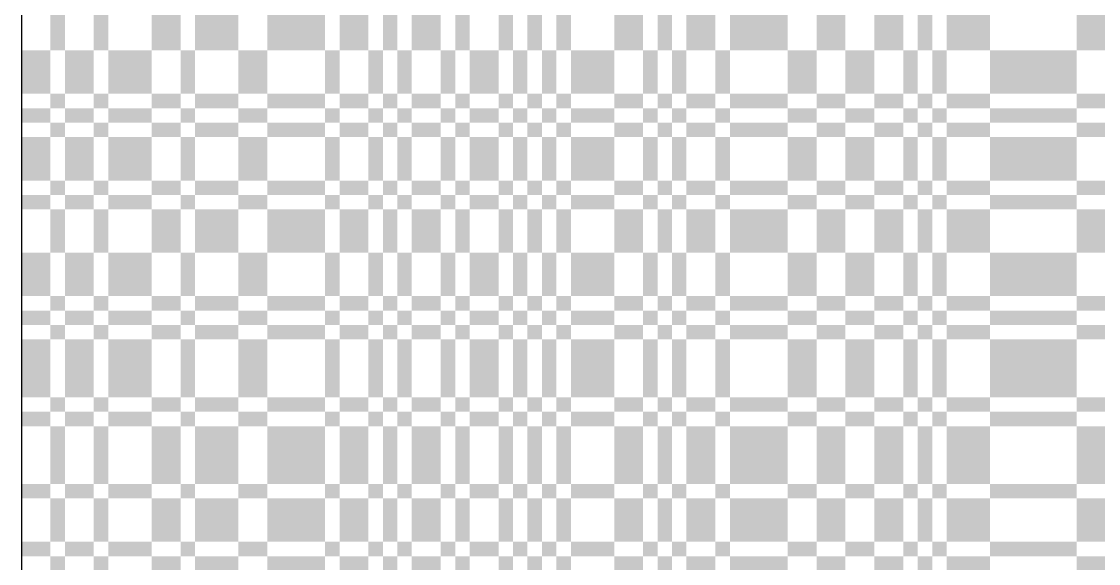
# Model space of a CAD drawing. Extents: x 0 to 200, y 0 to 200.
# Drawn here: x 20 to 49.8, y 35 to 50 of the extents above; entities that cross this region are included whole.
import ezdxf

# ---------------------------------------------------------------- set-up
doc = ezdxf.new("R2010")
doc.units = 0

msp = doc.modelspace()

# ---------------------------------------------------------------- linework, layer by layer
at = {"layer": 'CHROME'}
for points in [[(20.8, 49.2), (21.2, 49.2), (20.8, 50.8), (21.2, 50.8)], [(22, 49.2), (22.4, 49.2), (22, 50.8), (22.4, 50.8)], [(23.6, 49.2), (24.4, 49.2), (23.6, 50.8), (24.4, 50.8)], [(24.8, 49.2), (26, 49.2), (24.8, 50.8), (26, 50.8)], [(26.8, 49.2), (28.4, 49.2), (26.8, 50.8), (28.4, 50.8)], [(28.8, 49.2), (29.6, 49.2), (28.8, 50.8), (29.6, 50.8)], [(30, 49.2), (30.4, 49.2), (30, 50.8), (30.4, 50.8)], [(30.8, 49.2), (31.6, 49.2), (30.8, 50.8), (31.6, 50.8)], [(32, 49.2), (32.4, 49.2), (32, 50.8), (32.4, 50.8)], [(33.2, 49.2), (33.6, 49.2), (33.2, 50.8), (33.6, 50.8)], [(34, 49.2), (34.4, 49.2), (34, 50.8), (34.4, 50.8)], [(34.8, 49.2), (35.2, 49.2), (34.8, 50.8), (35.2, 50.8)], [(36.4, 49.2), (37.2, 49.2), (36.4, 50.8), (37.2, 50.8)], [(37.6, 49.2), (38, 49.2), (37.6, 50.8), (38, 50.8)], [(38.4, 49.2), (39.2, 49.2), (38.4, 50.8), (39.2, 50.8)], [(39.6, 49.2), (41.2, 49.2), (39.6, 50.8), (41.2, 50.8)], [(42, 49.2), (42.8, 49.2), (42, 50.8), (42.8, 50.8)], [(43.6, 49.2), (44.4, 49.2), (43.6, 50.8), (44.4, 50.8)], [(44.8, 49.2), (45.2, 49.2), (44.8, 50.8), (45.2, 50.8)], [(45.6, 49.2), (46.8, 49.2), (45.6, 50.8), (46.8, 50.8)], [(49.2, 49.2), (50.4, 49.2), (49.2, 50.8), (50.4, 50.8)], [(20, 48), (20.8, 48), (20, 49.2), (20.8, 49.2)], [(21.2, 48), (22, 48), (21.2, 49.2), (22, 49.2)], [(22.4, 48), (23.6, 48), (22.4, 49.2), (23.6, 49.2)], [(24.4, 48), (24.8, 48), (24.4, 49.2), (24.8, 49.2)], [(26, 48), (26.8, 48), (26, 49.2), (26.8, 49.2)], [(28.4, 48), (28.8, 48), (28.4, 49.2), (28.8, 49.2)], [(29.6, 48), (30, 48), (29.6, 49.2), (30, 49.2)], [(30.4, 48), (30.8, 48), (30.4, 49.2), (30.8, 49.2)], [(31.6, 48), (32, 48), (31.6, 49.2), (32, 49.2)], [(32.4, 48), (33.2, 48), (32.4, 49.2), (33.2, 49.2)], [(33.6, 48), (34, 48), (33.6, 49.2), (34, 49.2)], [(34.4, 48), (34.8, 48), (34.4, 49.2), (34.8, 49.2)], [(35.2, 48), (36.4, 48), (35.2, 49.2), (36.4, 49.2)], [(37.2, 48), (37.6, 48), (37.2, 49.2), (37.6, 49.2)], [(38, 48), (38.4, 48), (38, 49.2), (38.4, 49.2)], [(39.2, 48), (39.6, 48), (39.2, 49.2), (39.6, 49.2)], [(41.2, 48), (42, 48), (41.2, 49.2), (42, 49.2)], [(42.8, 48), (43.6, 48), (42.8, 49.2), (43.6, 49.2)], [(44.4, 48), (44.8, 48), (44.4, 49.2), (44.8, 49.2)], [(45.2, 48), (45.6, 48), (45.2, 49.2), (45.6, 49.2)], [(46.8, 48), (49.2, 48), (46.8, 49.2), (49.2, 49.2)], [(20.8, 47.6), (21.2, 47.6), (20.8, 48), (21.2, 48)], [(22, 47.6), (22.4, 47.6), (22, 48), (22.4, 48)], [(23.6, 47.6), (24.4, 47.6), (23.6, 48), (24.4, 48)], [(24.8, 47.6), (26, 47.6), (24.8, 48), (26, 48)], [(26.8, 47.6), (28.4, 47.6), (26.8, 48), (28.4, 48)], [(28.8, 47.6), (29.6, 47.6), (28.8, 48), (29.6, 48)], [(30, 47.6), (30.4, 47.6), (30, 48), (30.4, 48)], [(30.8, 47.6), (31.6, 47.6), (30.8, 48), (31.6, 48)], [(32, 47.6), (32.4, 47.6), (32, 48), (32.4, 48)], [(33.2, 47.6), (33.6, 47.6), (33.2, 48), (33.6, 48)], [(34, 47.6), (34.4, 47.6), (34, 48), (34.4, 48)], [(34.8, 47.6), (35.2, 47.6), (34.8, 48), (35.2, 48)], [(36.4, 47.6), (37.2, 47.6), (36.4, 48), (37.2, 48)], [(37.6, 47.6), (38, 47.6), (37.6, 48), (38, 48)], [(38.4, 47.6), (39.2, 47.6), (38.4, 48), (39.2, 48)], [(39.6, 47.6), (41.2, 47.6), (39.6, 48), (41.2, 48)], [(42, 47.6), (42.8, 47.6), (42, 48), (42.8, 48)], [(43.6, 47.6), (44.4, 47.6), (43.6, 48), (44.4, 48)], [(44.8, 47.6), (45.2, 47.6), (44.8, 48), (45.2, 48)], [(45.6, 47.6), (46.8, 47.6), (45.6, 48), (46.8, 48)], [(49.2, 47.6), (50.4, 47.6), (49.2, 48), (50.4, 48)], [(20, 47.2), (20.8, 47.2), (20, 47.6), (20.8, 47.6)], [(21.2, 47.2), (22, 47.2), (21.2, 47.6), (22, 47.6)], [(22.4, 47.2), (23.6, 47.2), (22.4, 47.6), (23.6, 47.6)], [(24.4, 47.2), (24.8, 47.2), (24.4, 47.6), (24.8, 47.6)], [(26, 47.2), (26.8, 47.2), (26, 47.6), (26.8, 47.6)], [(28.4, 47.2), (28.8, 47.2), (28.4, 47.6), (28.8, 47.6)], [(29.6, 47.2), (30, 47.2), (29.6, 47.6), (30, 47.6)], [(30.4, 47.2), (30.8, 47.2), (30.4, 47.6), (30.8, 47.6)], [(31.6, 47.2), (32, 47.2), (31.6, 47.6), (32, 47.6)], [(32.4, 47.2), (33.2, 47.2), (32.4, 47.6), (33.2, 47.6)], [(33.6, 47.2), (34, 47.2), (33.6, 47.6), (34, 47.6)], [(34.4, 47.2), (34.8, 47.2), (34.4, 47.6), (34.8, 47.6)], [(35.2, 47.2), (36.4, 47.2), (35.2, 47.6), (36.4, 47.6)], [(37.2, 47.2), (37.6, 47.2), (37.2, 47.6), (37.6, 47.6)], [(38, 47.2), (38.4, 47.2), (38, 47.6), (38.4, 47.6)], [(39.2, 47.2), (39.6, 47.2), (39.2, 47.6), (39.6, 47.6)], [(41.2, 47.2), (42, 47.2), (41.2, 47.6), (42, 47.6)], [(42.8, 47.2), (43.6, 47.2), (42.8, 47.6), (43.6, 47.6)], [(44.4, 47.2), (44.8, 47.2), (44.4, 47.6), (44.8, 47.6)], [(45.2, 47.2), (45.6, 47.2), (45.2, 47.6), (45.6, 47.6)], [(46.8, 47.2), (49.2, 47.2), (46.8, 47.6), (49.2, 47.6)], [(20.8, 46.8), (21.2, 46.8), (20.8, 47.2), (21.2, 47.2)], [(22, 46.8), (22.4, 46.8), (22, 47.2), (22.4, 47.2)], [(23.6, 46.8), (24.4, 46.8), (23.6, 47.2), (24.4, 47.2)], [(24.8, 46.8), (26, 46.8), (24.8, 47.2), (26, 47.2)], [(26.8, 46.8), (28.4, 46.8), (26.8, 47.2), (28.4, 47.2)], [(28.8, 46.8), (29.6, 46.8), (28.8, 47.2), (29.6, 47.2)], [(30, 46.8), (30.4, 46.8), (30, 47.2), (30.4, 47.2)], [(30.8, 46.8), (31.6, 46.8), (30.8, 47.2), (31.6, 47.2)], [(32, 46.8), (32.4, 46.8), (32, 47.2), (32.4, 47.2)], [(33.2, 46.8), (33.6, 46.8), (33.2, 47.2), (33.6, 47.2)], [(34, 46.8), (34.4, 46.8), (34, 47.2), (34.4, 47.2)], [(34.8, 46.8), (35.2, 46.8), (34.8, 47.2), (35.2, 47.2)], [(36.4, 46.8), (37.2, 46.8), (36.4, 47.2), (37.2, 47.2)], [(37.6, 46.8), (38, 46.8), (37.6, 47.2), (38, 47.2)], [(38.4, 46.8), (39.2, 46.8), (38.4, 47.2), (39.2, 47.2)], [(39.6, 46.8), (41.2, 46.8), (39.6, 47.2), (41.2, 47.2)], [(42, 46.8), (42.8, 46.8), (42, 47.2), (42.8, 47.2)], [(43.6, 46.8), (44.4, 46.8), (43.6, 47.2), (44.4, 47.2)], [(44.8, 46.8), (45.2, 46.8), (44.8, 47.2), (45.2, 47.2)], [(45.6, 46.8), (46.8, 46.8), (45.6, 47.2), (46.8, 47.2)], [(49.2, 46.8), (50.4, 46.8), (49.2, 47.2), (50.4, 47.2)], [(20, 45.6), (20.8, 45.6), (20, 46.8), (20.8, 46.8)], [(21.2, 45.6), (22, 45.6), (21.2, 46.8), (22, 46.8)], [(22.4, 45.6), (23.6, 45.6), (22.4, 46.8), (23.6, 46.8)], [(24.4, 45.6), (24.8, 45.6), (24.4, 46.8), (24.8, 46.8)], [(26, 45.6), (26.8, 45.6), (26, 46.8), (26.8, 46.8)], [(28.4, 45.6), (28.8, 45.6), (28.4, 46.8), (28.8, 46.8)], [(29.6, 45.6), (30, 45.6), (29.6, 46.8), (30, 46.8)], [(30.4, 45.6), (30.8, 45.6), (30.4, 46.8), (30.8, 46.8)], [(31.6, 45.6), (32, 45.6), (31.6, 46.8), (32, 46.8)], [(32.4, 45.6), (33.2, 45.6), (32.4, 46.8), (33.2, 46.8)], [(33.6, 45.6), (34, 45.6), (33.6, 46.8), (34, 46.8)], [(34.4, 45.6), (34.8, 45.6), (34.4, 46.8), (34.8, 46.8)], [(35.2, 45.6), (36.4, 45.6), (35.2, 46.8), (36.4, 46.8)], [(37.2, 45.6), (37.6, 45.6), (37.2, 46.8), (37.6, 46.8)], [(38, 45.6), (38.4, 45.6), (38, 46.8), (38.4, 46.8)], [(39.2, 45.6), (39.6, 45.6), (39.2, 46.8), (39.6, 46.8)], [(41.2, 45.6), (42, 45.6), (41.2, 46.8), (42, 46.8)], [(42.8, 45.6), (43.6, 45.6), (42.8, 46.8), (43.6, 46.8)], [(44.4, 45.6), (44.8, 45.6), (44.4, 46.8), (44.8, 46.8)], [(45.2, 45.6), (45.6, 45.6), (45.2, 46.8), (45.6, 46.8)], [(46.8, 45.6), (49.2, 45.6), (46.8, 46.8), (49.2, 46.8)], [(20.8, 45.2), (21.2, 45.2), (20.8, 45.6), (21.2, 45.6)], [(22, 45.2), (22.4, 45.2), (22, 45.6), (22.4, 45.6)], [(23.6, 45.2), (24.4, 45.2), (23.6, 45.6), (24.4, 45.6)], [(24.8, 45.2), (26, 45.2), (24.8, 45.6), (26, 45.6)], [(26.8, 45.2), (28.4, 45.2), (26.8, 45.6), (28.4, 45.6)], [(28.8, 45.2), (29.6, 45.2), (28.8, 45.6), (29.6, 45.6)], [(30, 45.2), (30.4, 45.2), (30, 45.6), (30.4, 45.6)], [(30.8, 45.2), (31.6, 45.2), (30.8, 45.6), (31.6, 45.6)], [(32, 45.2), (32.4, 45.2), (32, 45.6), (32.4, 45.6)], [(33.2, 45.2), (33.6, 45.2), (33.2, 45.6), (33.6, 45.6)], [(34, 45.2), (34.4, 45.2), (34, 45.6), (34.4, 45.6)], [(34.8, 45.2), (35.2, 45.2), (34.8, 45.6), (35.2, 45.6)], [(36.4, 45.2), (37.2, 45.2), (36.4, 45.6), (37.2, 45.6)], [(37.6, 45.2), (38, 45.2), (37.6, 45.6), (38, 45.6)], [(38.4, 45.2), (39.2, 45.2), (38.4, 45.6), (39.2, 45.6)], [(39.6, 45.2), (41.2, 45.2), (39.6, 45.6), (41.2, 45.6)], [(42, 45.2), (42.8, 45.2), (42, 45.6), (42.8, 45.6)], [(43.6, 45.2), (44.4, 45.2), (43.6, 45.6), (44.4, 45.6)], [(44.8, 45.2), (45.2, 45.2), (44.8, 45.6), (45.2, 45.6)], [(45.6, 45.2), (46.8, 45.2), (45.6, 45.6), (46.8, 45.6)], [(49.2, 45.2), (50.4, 45.2), (49.2, 45.6), (50.4, 45.6)], [(20, 44.8), (20.8, 44.8), (20, 45.2), (20.8, 45.2)], [(21.2, 44.8), (22, 44.8), (21.2, 45.2), (22, 45.2)], [(22.4, 44.8), (23.6, 44.8), (22.4, 45.2), (23.6, 45.2)], [(24.4, 44.8), (24.8, 44.8), (24.4, 45.2), (24.8, 45.2)], [(26, 44.8), (26.8, 44.8), (26, 45.2), (26.8, 45.2)], [(28.4, 44.8), (28.8, 44.8), (28.4, 45.2), (28.8, 45.2)], [(29.6, 44.8), (30, 44.8), (29.6, 45.2), (30, 45.2)], [(30.4, 44.8), (30.8, 44.8), (30.4, 45.2), (30.8, 45.2)], [(31.6, 44.8), (32, 44.8), (31.6, 45.2), (32, 45.2)], [(32.4, 44.8), (33.2, 44.8), (32.4, 45.2), (33.2, 45.2)], [(33.6, 44.8), (34, 44.8), (33.6, 45.2), (34, 45.2)], [(34.4, 44.8), (34.8, 44.8), (34.4, 45.2), (34.8, 45.2)], [(35.2, 44.8), (36.4, 44.8), (35.2, 45.2), (36.4, 45.2)], [(37.2, 44.8), (37.6, 44.8), (37.2, 45.2), (37.6, 45.2)], [(38, 44.8), (38.4, 44.8), (38, 45.2), (38.4, 45.2)], [(39.2, 44.8), (39.6, 44.8), (39.2, 45.2), (39.6, 45.2)], [(41.2, 44.8), (42, 44.8), (41.2, 45.2), (42, 45.2)], [(42.8, 44.8), (43.6, 44.8), (42.8, 45.2), (43.6, 45.2)], [(44.4, 44.8), (44.8, 44.8), (44.4, 45.2), (44.8, 45.2)], [(45.2, 44.8), (45.6, 44.8), (45.2, 45.2), (45.6, 45.2)], [(46.8, 44.8), (49.2, 44.8), (46.8, 45.2), (49.2, 45.2)], [(20.8, 43.6), (21.2, 43.6), (20.8, 44.8), (21.2, 44.8)], [(22, 43.6), (22.4, 43.6), (22, 44.8), (22.4, 44.8)], [(23.6, 43.6), (24.4, 43.6), (23.6, 44.8), (24.4, 44.8)], [(24.8, 43.6), (26, 43.6), (24.8, 44.8), (26, 44.8)], [(26.8, 43.6), (28.4, 43.6), (26.8, 44.8), (28.4, 44.8)], [(28.8, 43.6), (29.6, 43.6), (28.8, 44.8), (29.6, 44.8)], [(30, 43.6), (30.4, 43.6), (30, 44.8), (30.4, 44.8)], [(30.8, 43.6), (31.6, 43.6), (30.8, 44.8), (31.6, 44.8)], [(32, 43.6), (32.4, 43.6), (32, 44.8), (32.4, 44.8)], [(33.2, 43.6), (33.6, 43.6), (33.2, 44.8), (33.6, 44.8)], [(34, 43.6), (34.4, 43.6), (34, 44.8), (34.4, 44.8)], [(34.8, 43.6), (35.2, 43.6), (34.8, 44.8), (35.2, 44.8)], [(36.4, 43.6), (37.2, 43.6), (36.4, 44.8), (37.2, 44.8)], [(37.6, 43.6), (38, 43.6), (37.6, 44.8), (38, 44.8)], [(38.4, 43.6), (39.2, 43.6), (38.4, 44.8), (39.2, 44.8)], [(39.6, 43.6), (41.2, 43.6), (39.6, 44.8), (41.2, 44.8)], [(42, 43.6), (42.8, 43.6), (42, 44.8), (42.8, 44.8)], [(43.6, 43.6), (44.4, 43.6), (43.6, 44.8), (44.4, 44.8)], [(44.8, 43.6), (45.2, 43.6), (44.8, 44.8), (45.2, 44.8)], [(45.6, 43.6), (46.8, 43.6), (45.6, 44.8), (46.8, 44.8)], [(49.2, 43.6), (50.4, 43.6), (49.2, 44.8), (50.4, 44.8)], [(20, 42.4), (20.8, 42.4), (20, 43.6), (20.8, 43.6)], [(21.2, 42.4), (22, 42.4), (21.2, 43.6), (22, 43.6)], [(22.4, 42.4), (23.6, 42.4), (22.4, 43.6), (23.6, 43.6)], [(24.4, 42.4), (24.8, 42.4), (24.4, 43.6), (24.8, 43.6)], [(26, 42.4), (26.8, 42.4), (26, 43.6), (26.8, 43.6)], [(28.4, 42.4), (28.8, 42.4), (28.4, 43.6), (28.8, 43.6)], [(29.6, 42.4), (30, 42.4), (29.6, 43.6), (30, 43.6)], [(30.4, 42.4), (30.8, 42.4), (30.4, 43.6), (30.8, 43.6)], [(31.6, 42.4), (32, 42.4), (31.6, 43.6), (32, 43.6)], [(32.4, 42.4), (33.2, 42.4), (32.4, 43.6), (33.2, 43.6)], [(33.6, 42.4), (34, 42.4), (33.6, 43.6), (34, 43.6)], [(34.4, 42.4), (34.8, 42.4), (34.4, 43.6), (34.8, 43.6)], [(35.2, 42.4), (36.4, 42.4), (35.2, 43.6), (36.4, 43.6)], [(37.2, 42.4), (37.6, 42.4), (37.2, 43.6), (37.6, 43.6)], [(38, 42.4), (38.4, 42.4), (38, 43.6), (38.4, 43.6)], [(39.2, 42.4), (39.6, 42.4), (39.2, 43.6), (39.6, 43.6)], [(41.2, 42.4), (42, 42.4), (41.2, 43.6), (42, 43.6)], [(42.8, 42.4), (43.6, 42.4), (42.8, 43.6), (43.6, 43.6)], [(44.4, 42.4), (44.8, 42.4), (44.4, 43.6), (44.8, 43.6)], [(45.2, 42.4), (45.6, 42.4), (45.2, 43.6), (45.6, 43.6)], [(46.8, 42.4), (49.2, 42.4), (46.8, 43.6), (49.2, 43.6)], [(20.8, 42), (21.2, 42), (20.8, 42.4), (21.2, 42.4)], [(22, 42), (22.4, 42), (22, 42.4), (22.4, 42.4)], [(23.6, 42), (24.4, 42), (23.6, 42.4), (24.4, 42.4)], [(24.8, 42), (26, 42), (24.8, 42.4), (26, 42.4)], [(26.8, 42), (28.4, 42), (26.8, 42.4), (28.4, 42.4)], [(28.8, 42), (29.6, 42), (28.8, 42.4), (29.6, 42.4)], [(30, 42), (30.4, 42), (30, 42.4), (30.4, 42.4)], [(30.8, 42), (31.6, 42), (30.8, 42.4), (31.6, 42.4)], [(32, 42), (32.4, 42), (32, 42.4), (32.4, 42.4)], [(33.2, 42), (33.6, 42), (33.2, 42.4), (33.6, 42.4)], [(34, 42), (34.4, 42), (34, 42.4), (34.4, 42.4)], [(34.8, 42), (35.2, 42), (34.8, 42.4), (35.2, 42.4)], [(36.4, 42), (37.2, 42), (36.4, 42.4), (37.2, 42.4)], [(37.6, 42), (38, 42), (37.6, 42.4), (38, 42.4)], [(38.4, 42), (39.2, 42), (38.4, 42.4), (39.2, 42.4)], [(39.6, 42), (41.2, 42), (39.6, 42.4), (41.2, 42.4)], [(42, 42), (42.8, 42), (42, 42.4), (42.8, 42.4)], [(43.6, 42), (44.4, 42), (43.6, 42.4), (44.4, 42.4)], [(44.8, 42), (45.2, 42), (44.8, 42.4), (45.2, 42.4)], [(45.6, 42), (46.8, 42), (45.6, 42.4), (46.8, 42.4)], [(49.2, 42), (50.4, 42), (49.2, 42.4), (50.4, 42.4)], [(20, 41.6), (20.8, 41.6), (20, 42), (20.8, 42)], [(21.2, 41.6), (22, 41.6), (21.2, 42), (22, 42)], [(22.4, 41.6), (23.6, 41.6), (22.4, 42), (23.6, 42)], [(24.4, 41.6), (24.8, 41.6), (24.4, 42), (24.8, 42)], [(26, 41.6), (26.8, 41.6), (26, 42), (26.8, 42)], [(28.4, 41.6), (28.8, 41.6), (28.4, 42), (28.8, 42)], [(29.6, 41.6), (30, 41.6), (29.6, 42), (30, 42)], [(30.4, 41.6), (30.8, 41.6), (30.4, 42), (30.8, 42)], [(31.6, 41.6), (32, 41.6), (31.6, 42), (32, 42)], [(32.4, 41.6), (33.2, 41.6), (32.4, 42), (33.2, 42)], [(33.6, 41.6), (34, 41.6), (33.6, 42), (34, 42)], [(34.4, 41.6), (34.8, 41.6), (34.4, 42), (34.8, 42)], [(35.2, 41.6), (36.4, 41.6), (35.2, 42), (36.4, 42)], [(37.2, 41.6), (37.6, 41.6), (37.2, 42), (37.6, 42)], [(38, 41.6), (38.4, 41.6), (38, 42), (38.4, 42)], [(39.2, 41.6), (39.6, 41.6), (39.2, 42), (39.6, 42)], [(41.2, 41.6), (42, 41.6), (41.2, 42), (42, 42)], [(42.8, 41.6), (43.6, 41.6), (42.8, 42), (43.6, 42)], [(44.4, 41.6), (44.8, 41.6), (44.4, 42), (44.8, 42)], [(45.2, 41.6), (45.6, 41.6), (45.2, 42), (45.6, 42)], [(46.8, 41.6), (49.2, 41.6), (46.8, 42), (49.2, 42)], [(20.8, 41.2), (21.2, 41.2), (20.8, 41.6), (21.2, 41.6)], [(22, 41.2), (22.4, 41.2), (22, 41.6), (22.4, 41.6)], [(23.6, 41.2), (24.4, 41.2), (23.6, 41.6), (24.4, 41.6)], [(24.8, 41.2), (26, 41.2), (24.8, 41.6), (26, 41.6)], [(26.8, 41.2), (28.4, 41.2), (26.8, 41.6), (28.4, 41.6)], [(28.8, 41.2), (29.6, 41.2), (28.8, 41.6), (29.6, 41.6)], [(30, 41.2), (30.4, 41.2), (30, 41.6), (30.4, 41.6)], [(30.8, 41.2), (31.6, 41.2), (30.8, 41.6), (31.6, 41.6)], [(32, 41.2), (32.4, 41.2), (32, 41.6), (32.4, 41.6)], [(33.2, 41.2), (33.6, 41.2), (33.2, 41.6), (33.6, 41.6)], [(34, 41.2), (34.4, 41.2), (34, 41.6), (34.4, 41.6)], [(34.8, 41.2), (35.2, 41.2), (34.8, 41.6), (35.2, 41.6)], [(36.4, 41.2), (37.2, 41.2), (36.4, 41.6), (37.2, 41.6)], [(37.6, 41.2), (38, 41.2), (37.6, 41.6), (38, 41.6)], [(38.4, 41.2), (39.2, 41.2), (38.4, 41.6), (39.2, 41.6)], [(39.6, 41.2), (41.2, 41.2), (39.6, 41.6), (41.2, 41.6)], [(42, 41.2), (42.8, 41.2), (42, 41.6), (42.8, 41.6)], [(43.6, 41.2), (44.4, 41.2), (43.6, 41.6), (44.4, 41.6)], [(44.8, 41.2), (45.2, 41.2), (44.8, 41.6), (45.2, 41.6)], [(45.6, 41.2), (46.8, 41.2), (45.6, 41.6), (46.8, 41.6)], [(49.2, 41.2), (50.4, 41.2), (49.2, 41.6), (50.4, 41.6)], [(20, 39.6), (20.8, 39.6), (20, 41.2), (20.8, 41.2)], [(21.2, 39.6), (22, 39.6), (21.2, 41.2), (22, 41.2)], [(22.4, 39.6), (23.6, 39.6), (22.4, 41.2), (23.6, 41.2)], [(24.4, 39.6), (24.8, 39.6), (24.4, 41.2), (24.8, 41.2)], [(26, 39.6), (26.8, 39.6), (26, 41.2), (26.8, 41.2)], [(28.4, 39.6), (28.8, 39.6), (28.4, 41.2), (28.8, 41.2)], [(29.6, 39.6), (30, 39.6), (29.6, 41.2), (30, 41.2)], [(30.4, 39.6), (30.8, 39.6), (30.4, 41.2), (30.8, 41.2)], [(31.6, 39.6), (32, 39.6), (31.6, 41.2), (32, 41.2)], [(32.4, 39.6), (33.2, 39.6), (32.4, 41.2), (33.2, 41.2)], [(33.6, 39.6), (34, 39.6), (33.6, 41.2), (34, 41.2)], [(34.4, 39.6), (34.8, 39.6), (34.4, 41.2), (34.8, 41.2)], [(35.2, 39.6), (36.4, 39.6), (35.2, 41.2), (36.4, 41.2)], [(37.2, 39.6), (37.6, 39.6), (37.2, 41.2), (37.6, 41.2)], [(38, 39.6), (38.4, 39.6), (38, 41.2), (38.4, 41.2)], [(39.2, 39.6), (39.6, 39.6), (39.2, 41.2), (39.6, 41.2)], [(41.2, 39.6), (42, 39.6), (41.2, 41.2), (42, 41.2)], [(42.8, 39.6), (43.6, 39.6), (42.8, 41.2), (43.6, 41.2)], [(44.4, 39.6), (44.8, 39.6), (44.4, 41.2), (44.8, 41.2)], [(45.2, 39.6), (45.6, 39.6), (45.2, 41.2), (45.6, 41.2)], [(46.8, 39.6), (49.2, 39.6), (46.8, 41.2), (49.2, 41.2)], [(20.8, 39.2), (21.2, 39.2), (20.8, 39.6), (21.2, 39.6)], [(22, 39.2), (22.4, 39.2), (22, 39.6), (22.4, 39.6)], [(23.6, 39.2), (24.4, 39.2), (23.6, 39.6), (24.4, 39.6)], [(24.8, 39.2), (26, 39.2), (24.8, 39.6), (26, 39.6)], [(26.8, 39.2), (28.4, 39.2), (26.8, 39.6), (28.4, 39.6)], [(28.8, 39.2), (29.6, 39.2), (28.8, 39.6), (29.6, 39.6)], [(30, 39.2), (30.4, 39.2), (30, 39.6), (30.4, 39.6)], [(30.8, 39.2), (31.6, 39.2), (30.8, 39.6), (31.6, 39.6)], [(32, 39.2), (32.4, 39.2), (32, 39.6), (32.4, 39.6)], [(33.2, 39.2), (33.6, 39.2), (33.2, 39.6), (33.6, 39.6)], [(34, 39.2), (34.4, 39.2), (34, 39.6), (34.4, 39.6)], [(34.8, 39.2), (35.2, 39.2), (34.8, 39.6), (35.2, 39.6)], [(36.4, 39.2), (37.2, 39.2), (36.4, 39.6), (37.2, 39.6)], [(37.6, 39.2), (38, 39.2), (37.6, 39.6), (38, 39.6)], [(38.4, 39.2), (39.2, 39.2), (38.4, 39.6), (39.2, 39.6)], [(39.6, 39.2), (41.2, 39.2), (39.6, 39.6), (41.2, 39.6)], [(42, 39.2), (42.8, 39.2), (42, 39.6), (42.8, 39.6)], [(43.6, 39.2), (44.4, 39.2), (43.6, 39.6), (44.4, 39.6)], [(44.8, 39.2), (45.2, 39.2), (44.8, 39.6), (45.2, 39.6)], [(45.6, 39.2), (46.8, 39.2), (45.6, 39.6), (46.8, 39.6)], [(49.2, 39.2), (50.4, 39.2), (49.2, 39.6), (50.4, 39.6)], [(20, 38.8), (20.8, 38.8), (20, 39.2), (20.8, 39.2)], [(21.2, 38.8), (22, 38.8), (21.2, 39.2), (22, 39.2)], [(22.4, 38.8), (23.6, 38.8), (22.4, 39.2), (23.6, 39.2)], [(24.4, 38.8), (24.8, 38.8), (24.4, 39.2), (24.8, 39.2)], [(26, 38.8), (26.8, 38.8), (26, 39.2), (26.8, 39.2)], [(28.4, 38.8), (28.8, 38.8), (28.4, 39.2), (28.8, 39.2)], [(29.6, 38.8), (30, 38.8), (29.6, 39.2), (30, 39.2)], [(30.4, 38.8), (30.8, 38.8), (30.4, 39.2), (30.8, 39.2)], [(31.6, 38.8), (32, 38.8), (31.6, 39.2), (32, 39.2)], [(32.4, 38.8), (33.2, 38.8), (32.4, 39.2), (33.2, 39.2)], [(33.6, 38.8), (34, 38.8), (33.6, 39.2), (34, 39.2)], [(34.4, 38.8), (34.8, 38.8), (34.4, 39.2), (34.8, 39.2)], [(35.2, 38.8), (36.4, 38.8), (35.2, 39.2), (36.4, 39.2)], [(37.2, 38.8), (37.6, 38.8), (37.2, 39.2), (37.6, 39.2)], [(38, 38.8), (38.4, 38.8), (38, 39.2), (38.4, 39.2)], [(39.2, 38.8), (39.6, 38.8), (39.2, 39.2), (39.6, 39.2)], [(41.2, 38.8), (42, 38.8), (41.2, 39.2), (42, 39.2)], [(42.8, 38.8), (43.6, 38.8), (42.8, 39.2), (43.6, 39.2)], [(44.4, 38.8), (44.8, 38.8), (44.4, 39.2), (44.8, 39.2)], [(45.2, 38.8), (45.6, 38.8), (45.2, 39.2), (45.6, 39.2)], [(46.8, 38.8), (49.2, 38.8), (46.8, 39.2), (49.2, 39.2)], [(20.8, 37.2), (21.2, 37.2), (20.8, 38.8), (21.2, 38.8)], [(22, 37.2), (22.4, 37.2), (22, 38.8), (22.4, 38.8)], [(23.6, 37.2), (24.4, 37.2), (23.6, 38.8), (24.4, 38.8)], [(24.8, 37.2), (26, 37.2), (24.8, 38.8), (26, 38.8)], [(26.8, 37.2), (28.4, 37.2), (26.8, 38.8), (28.4, 38.8)], [(28.8, 37.2), (29.6, 37.2), (28.8, 38.8), (29.6, 38.8)], [(30, 37.2), (30.4, 37.2), (30, 38.8), (30.4, 38.8)], [(30.8, 37.2), (31.6, 37.2), (30.8, 38.8), (31.6, 38.8)], [(32, 37.2), (32.4, 37.2), (32, 38.8), (32.4, 38.8)], [(33.2, 37.2), (33.6, 37.2), (33.2, 38.8), (33.6, 38.8)], [(34, 37.2), (34.4, 37.2), (34, 38.8), (34.4, 38.8)], [(34.8, 37.2), (35.2, 37.2), (34.8, 38.8), (35.2, 38.8)], [(36.4, 37.2), (37.2, 37.2), (36.4, 38.8), (37.2, 38.8)], [(37.6, 37.2), (38, 37.2), (37.6, 38.8), (38, 38.8)], [(38.4, 37.2), (39.2, 37.2), (38.4, 38.8), (39.2, 38.8)], [(39.6, 37.2), (41.2, 37.2), (39.6, 38.8), (41.2, 38.8)], [(42, 37.2), (42.8, 37.2), (42, 38.8), (42.8, 38.8)], [(43.6, 37.2), (44.4, 37.2), (43.6, 38.8), (44.4, 38.8)], [(44.8, 37.2), (45.2, 37.2), (44.8, 38.8), (45.2, 38.8)], [(45.6, 37.2), (46.8, 37.2), (45.6, 38.8), (46.8, 38.8)], [(49.2, 37.2), (50.4, 37.2), (49.2, 38.8), (50.4, 38.8)], [(20, 36.8), (20.8, 36.8), (20, 37.2), (20.8, 37.2)], [(21.2, 36.8), (22, 36.8), (21.2, 37.2), (22, 37.2)], [(22.4, 36.8), (23.6, 36.8), (22.4, 37.2), (23.6, 37.2)], [(24.4, 36.8), (24.8, 36.8), (24.4, 37.2), (24.8, 37.2)], [(26, 36.8), (26.8, 36.8), (26, 37.2), (26.8, 37.2)], [(28.4, 36.8), (28.8, 36.8), (28.4, 37.2), (28.8, 37.2)], [(29.6, 36.8), (30, 36.8), (29.6, 37.2), (30, 37.2)], [(30.4, 36.8), (30.8, 36.8), (30.4, 37.2), (30.8, 37.2)], [(31.6, 36.8), (32, 36.8), (31.6, 37.2), (32, 37.2)], [(32.4, 36.8), (33.2, 36.8), (32.4, 37.2), (33.2, 37.2)], [(33.6, 36.8), (34, 36.8), (33.6, 37.2), (34, 37.2)], [(34.4, 36.8), (34.8, 36.8), (34.4, 37.2), (34.8, 37.2)], [(35.2, 36.8), (36.4, 36.8), (35.2, 37.2), (36.4, 37.2)], [(37.2, 36.8), (37.6, 36.8), (37.2, 37.2), (37.6, 37.2)], [(38, 36.8), (38.4, 36.8), (38, 37.2), (38.4, 37.2)], [(39.2, 36.8), (39.6, 36.8), (39.2, 37.2), (39.6, 37.2)], [(41.2, 36.8), (42, 36.8), (41.2, 37.2), (42, 37.2)], [(42.8, 36.8), (43.6, 36.8), (42.8, 37.2), (43.6, 37.2)], [(44.4, 36.8), (44.8, 36.8), (44.4, 37.2), (44.8, 37.2)], [(45.2, 36.8), (45.6, 36.8), (45.2, 37.2), (45.6, 37.2)], [(46.8, 36.8), (49.2, 36.8), (46.8, 37.2), (49.2, 37.2)], [(20.8, 35.6), (21.2, 35.6), (20.8, 36.8), (21.2, 36.8)], [(22, 35.6), (22.4, 35.6), (22, 36.8), (22.4, 36.8)], [(23.6, 35.6), (24.4, 35.6), (23.6, 36.8), (24.4, 36.8)], [(24.8, 35.6), (26, 35.6), (24.8, 36.8), (26, 36.8)], [(26.8, 35.6), (28.4, 35.6), (26.8, 36.8), (28.4, 36.8)], [(28.8, 35.6), (29.6, 35.6), (28.8, 36.8), (29.6, 36.8)], [(30, 35.6), (30.4, 35.6), (30, 36.8), (30.4, 36.8)], [(30.8, 35.6), (31.6, 35.6), (30.8, 36.8), (31.6, 36.8)], [(32, 35.6), (32.4, 35.6), (32, 36.8), (32.4, 36.8)], [(33.2, 35.6), (33.6, 35.6), (33.2, 36.8), (33.6, 36.8)], [(34, 35.6), (34.4, 35.6), (34, 36.8), (34.4, 36.8)], [(34.8, 35.6), (35.2, 35.6), (34.8, 36.8), (35.2, 36.8)], [(36.4, 35.6), (37.2, 35.6), (36.4, 36.8), (37.2, 36.8)], [(37.6, 35.6), (38, 35.6), (37.6, 36.8), (38, 36.8)], [(38.4, 35.6), (39.2, 35.6), (38.4, 36.8), (39.2, 36.8)], [(39.6, 35.6), (41.2, 35.6), (39.6, 36.8), (41.2, 36.8)], [(42, 35.6), (42.8, 35.6), (42, 36.8), (42.8, 36.8)], [(43.6, 35.6), (44.4, 35.6), (43.6, 36.8), (44.4, 36.8)], [(44.8, 35.6), (45.2, 35.6), (44.8, 36.8), (45.2, 36.8)], [(45.6, 35.6), (46.8, 35.6), (45.6, 36.8), (46.8, 36.8)], [(49.2, 35.6), (50.4, 35.6), (49.2, 36.8), (50.4, 36.8)], [(20, 35.2), (20.8, 35.2), (20, 35.6), (20.8, 35.6)], [(21.2, 35.2), (22, 35.2), (21.2, 35.6), (22, 35.6)], [(22.4, 35.2), (23.6, 35.2), (22.4, 35.6), (23.6, 35.6)], [(24.4, 35.2), (24.8, 35.2), (24.4, 35.6), (24.8, 35.6)], [(26, 35.2), (26.8, 35.2), (26, 35.6), (26.8, 35.6)], [(28.4, 35.2), (28.8, 35.2), (28.4, 35.6), (28.8, 35.6)], [(29.6, 35.2), (30, 35.2), (29.6, 35.6), (30, 35.6)], [(30.4, 35.2), (30.8, 35.2), (30.4, 35.6), (30.8, 35.6)], [(31.6, 35.2), (32, 35.2), (31.6, 35.6), (32, 35.6)], [(32.4, 35.2), (33.2, 35.2), (32.4, 35.6), (33.2, 35.6)], [(33.6, 35.2), (34, 35.2), (33.6, 35.6), (34, 35.6)], [(34.4, 35.2), (34.8, 35.2), (34.4, 35.6), (34.8, 35.6)], [(35.2, 35.2), (36.4, 35.2), (35.2, 35.6), (36.4, 35.6)], [(37.2, 35.2), (37.6, 35.2), (37.2, 35.6), (37.6, 35.6)], [(38, 35.2), (38.4, 35.2), (38, 35.6), (38.4, 35.6)], [(39.2, 35.2), (39.6, 35.2), (39.2, 35.6), (39.6, 35.6)], [(41.2, 35.2), (42, 35.2), (41.2, 35.6), (42, 35.6)], [(42.8, 35.2), (43.6, 35.2), (42.8, 35.6), (43.6, 35.6)], [(44.4, 35.2), (44.8, 35.2), (44.4, 35.6), (44.8, 35.6)], [(45.2, 35.2), (45.6, 35.2), (45.2, 35.6), (45.6, 35.6)], [(46.8, 35.2), (49.2, 35.2), (46.8, 35.6), (49.2, 35.6)], [(20.8, 34.8), (21.2, 34.8), (20.8, 35.2), (21.2, 35.2)], [(22, 34.8), (22.4, 34.8), (22, 35.2), (22.4, 35.2)], [(23.6, 34.8), (24.4, 34.8), (23.6, 35.2), (24.4, 35.2)], [(24.8, 34.8), (26, 34.8), (24.8, 35.2), (26, 35.2)], [(26.8, 34.8), (28.4, 34.8), (26.8, 35.2), (28.4, 35.2)], [(28.8, 34.8), (29.6, 34.8), (28.8, 35.2), (29.6, 35.2)], [(30, 34.8), (30.4, 34.8), (30, 35.2), (30.4, 35.2)], [(30.8, 34.8), (31.6, 34.8), (30.8, 35.2), (31.6, 35.2)], [(32, 34.8), (32.4, 34.8), (32, 35.2), (32.4, 35.2)], [(33.2, 34.8), (33.6, 34.8), (33.2, 35.2), (33.6, 35.2)], [(34, 34.8), (34.4, 34.8), (34, 35.2), (34.4, 35.2)], [(34.8, 34.8), (35.2, 34.8), (34.8, 35.2), (35.2, 35.2)], [(36.4, 34.8), (37.2, 34.8), (36.4, 35.2), (37.2, 35.2)], [(37.6, 34.8), (38, 34.8), (37.6, 35.2), (38, 35.2)], [(38.4, 34.8), (39.2, 34.8), (38.4, 35.2), (39.2, 35.2)], [(39.6, 34.8), (41.2, 34.8), (39.6, 35.2), (41.2, 35.2)], [(42, 34.8), (42.8, 34.8), (42, 35.2), (42.8, 35.2)], [(43.6, 34.8), (44.4, 34.8), (43.6, 35.2), (44.4, 35.2)], [(44.8, 34.8), (45.2, 34.8), (44.8, 35.2), (45.2, 35.2)], [(45.6, 34.8), (46.8, 34.8), (45.6, 35.2), (46.8, 35.2)], [(49.2, 34.8), (50.4, 34.8), (49.2, 35.2), (50.4, 35.2)]]:
    msp.add_solid(points, dxfattribs=at)
at = {"layer": 'OUTLINE'}
msp.add_line((20, 180), (20, 20), dxfattribs=at)

doc.saveas('drawing.dxf')
